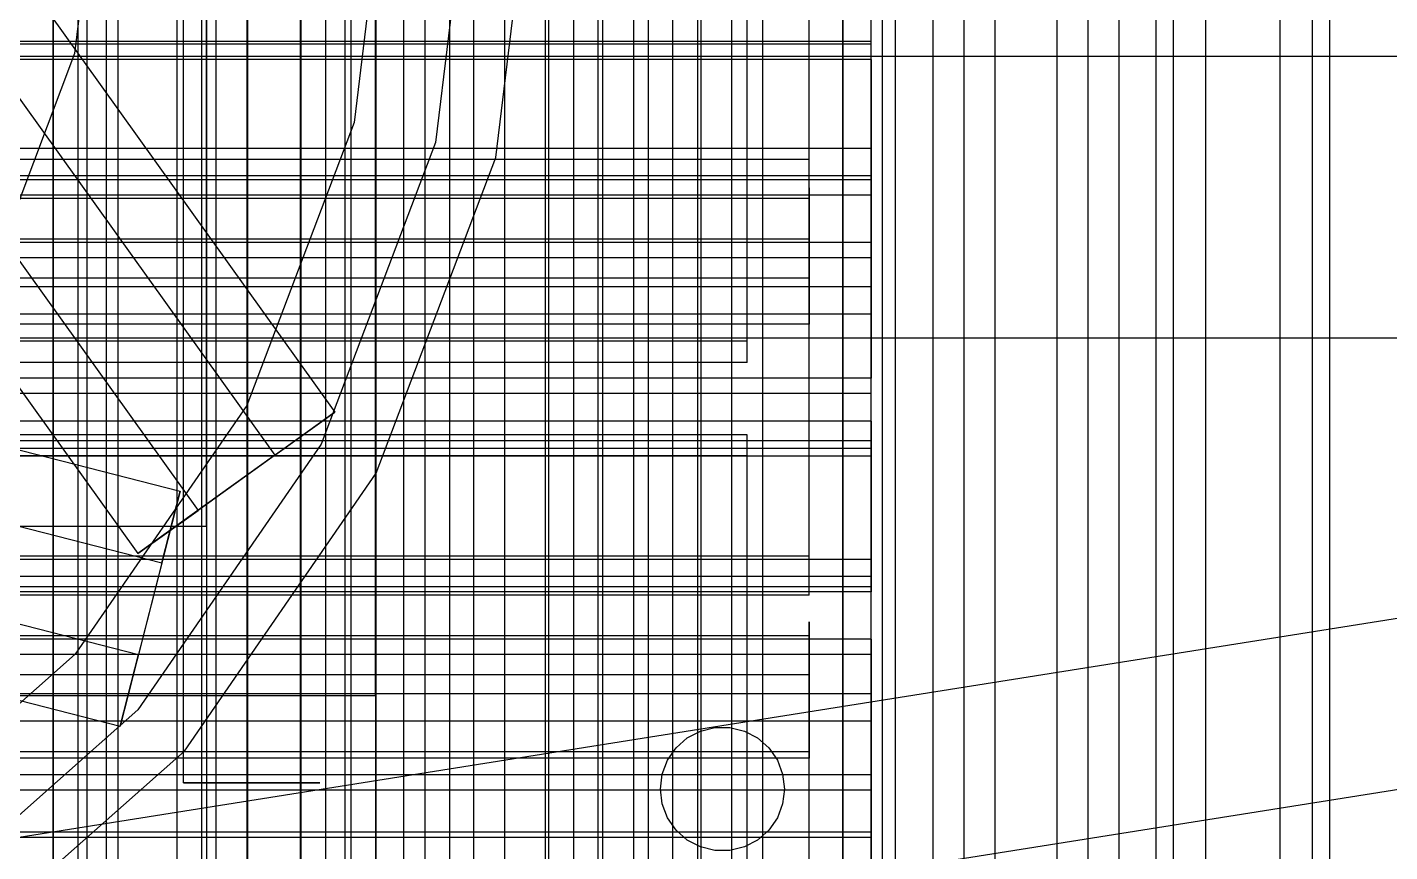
# Model space of a CAD drawing. Header units: millimetres. Extents: x -1355 to 669, y -1138 to 733.
# Drawn here: x -949.29 to -937.2, y 34.94 to 42.26 of the extents above; entities that cross this region are included whole.
import ezdxf

# ---------------------------------------------------------------- set-up
doc = ezdxf.new("R2010")
doc.units = ezdxf.units.MM
doc.layers.add('HIDDEN', color=8, linetype='Continuous')

msp = doc.modelspace()

# ---------------------------------------------------------------- linework, layer by layer
at = {"layer": 'HIDDEN'}
for points in [[(-947.698, 110), (-947.698, 33.08)], [(-947.698, 110), (-947.698, 33.08)], [(-946.198, 110), (-946.198, 33.08)], [(-946.198, 110), (-946.198, 33.08)], [(-941.698, 3.17), (-941.698, 109.75)], [(-941.698, 3.17), (-941.698, 109.75)], [(-940.698, 3.17), (-940.698, 109.75)], [(-940.698, 3.17), (-940.698, 109.75)], [(-942.048, 3.67), (-942.048, 109.25)], [(-942.048, 3.67), (-942.048, 109.25)], [(-942.048, 3.67), (-942.048, 109.25)], [(-942.048, 3.67), (-942.048, 109.25)], [(-942.048, 3.67), (-942.048, 109.25)], [(-942.048, 3.67), (-942.048, 109.25)], [(-941.698, 3.67), (-941.698, 109.25)], [(-941.698, 3.67), (-941.698, 109.25)], [(-941.698, 3.67), (-941.698, 109.25)], [(-941.698, 3.67), (-941.698, 109.25)], [(-941.698, 3.67), (-941.698, 109.25)], [(-941.698, 3.67), (-941.698, 109.25)], [(-939.598, 31.32), (-939.598, 56.84)], [(-939.598, 31.32), (-939.598, 56.84)], [(-939.598, 31.32), (-939.598, 56.84)], [(-939.598, 31.32), (-939.598, 56.84)], [(-939.873, 31.65), (-939.873, 56.51)], [(-939.873, 31.65), (-939.873, 56.51)], [(-939.873, 31.65), (-939.873, 56.51)], [(-939.873, 31.65), (-939.873, 56.51)], [(-939.268, 31.1), (-939.268, 56.4)], [(-939.268, 31.1), (-939.268, 56.4)], [(-939.268, 31.1), (-939.268, 56.4)], [(-939.268, 31.1), (-939.268, 56.4)], [(-939.114, 31.1), (-939.114, 56.4)], [(-939.114, 31.1), (-939.114, 56.4)], [(-939.114, 31.1), (-939.114, 56.4)], [(-939.114, 31.1), (-939.114, 56.4)], [(-939.114, 31.1), (-939.114, 56.4)], [(-939.114, 31.1), (-939.114, 56.4)], [(-939.114, 31.1), (-939.114, 56.4)], [(-939.114, 31.1), (-939.114, 56.4)], [(-939.114, 31.1), (-939.114, 56.4)], [(-939.114, 31.1), (-939.114, 56.4)], [(-939.114, 31.1), (-939.114, 56.4)], [(-939.114, 31.1), (-939.114, 56.4)], [(-939.114, 31.1), (-939.114, 56.4)], [(-939.114, 31.1), (-939.114, 56.4)], [(-939.114, 31.1), (-939.114, 56.4)], [(-939.114, 31.1), (-939.114, 56.4)], [(-939.114, 31.1), (-939.114, 56.4)], [(-939.114, 31.1), (-939.114, 56.4)], [(-939.114, 31.1), (-939.114, 56.4)], [(-939.114, 31.1), (-939.114, 56.4)], [(-938.828, 31.1), (-938.828, 56.4)], [(-938.828, 31.1), (-938.828, 56.4)], [(-938.168, 31.1), (-938.168, 56.4)], [(-938.168, 31.1), (-938.168, 56.4)], [(-937.882, 31.1), (-937.882, 56.4)], [(-937.882, 31.1), (-937.882, 56.4)], [(-937.882, 31.1), (-937.882, 56.4)], [(-937.882, 31.1), (-937.882, 56.4)], [(-937.882, 31.1), (-937.882, 56.4)], [(-937.882, 31.1), (-937.882, 56.4)], [(-937.882, 31.1), (-937.882, 56.4)], [(-937.882, 31.1), (-937.882, 56.4)], [(-937.882, 31.1), (-937.882, 56.4)], [(-937.882, 31.1), (-937.882, 56.4)], [(-937.882, 31.1), (-937.882, 56.4)], [(-937.882, 31.1), (-937.882, 56.4)], [(-937.882, 31.1), (-937.882, 56.4)], [(-937.882, 31.1), (-937.882, 56.4)], [(-937.882, 31.1), (-937.882, 56.4)], [(-937.882, 31.1), (-937.882, 56.4)], [(-937.882, 31.1), (-937.882, 56.4)], [(-937.882, 31.1), (-937.882, 56.4)], [(-937.882, 31.1), (-937.882, 56.4)], [(-937.882, 31.1), (-937.882, 56.4)], [(-937.728, 31.1), (-937.728, 56.4)], [(-937.728, 31.1), (-937.728, 56.4)], [(-937.728, 31.1), (-937.728, 56.4)], [(-937.728, 31.1), (-937.728, 56.4)], [(-940.148, 31.98), (-940.148, 56.18)], [(-940.148, 31.98), (-940.148, 56.18)], [(-940.148, 31.98), (-940.148, 56.18)], [(-940.148, 31.98), (-940.148, 56.18)], [(-940.698, 32.48), (-940.698, 55.68)], [(-940.698, 32.48), (-940.698, 55.68)], [(-940.698, 32.53), (-940.698, 55.63)], [(-940.698, 32.53), (-940.698, 55.63)], [(-940.698, 32.53), (-940.698, 55.63)], [(-940.698, 32.53), (-940.698, 55.63)], [(-940.698, 32.53), (-940.698, 55.63)], [(-940.698, 32.53), (-940.698, 55.63)], [(-940.973, 32.805), (-940.973, 55.355)], [(-940.973, 32.805), (-940.973, 55.355)], [(-940.973, 32.805), (-940.973, 55.355)], [(-940.973, 32.805), (-940.973, 55.355)], [(-940.973, 32.805), (-940.973, 55.355)], [(-940.973, 32.805), (-940.973, 55.355)], [(-940.973, 32.805), (-940.973, 55.355)], [(-940.973, 32.805), (-940.973, 55.355)], [(-941.248, 33.08), (-941.248, 55.08)], [(-941.248, 33.08), (-941.248, 55.08)], [(-941.248, 33.08), (-941.248, 55.08)], [(-941.248, 33.08), (-941.248, 55.08)], [(-941.248, 33.355), (-941.248, 54.805)], [(-941.248, 33.355), (-941.248, 54.805)], [(-941.248, 33.355), (-941.248, 54.805)], [(-941.248, 33.355), (-941.248, 54.805)], [(-941.248, 33.355), (-941.248, 54.805)], [(-941.248, 33.355), (-941.248, 54.805)], [(-948.756, 33.85), (-948.756, 54.31)], [(-948.756, 33.85), (-948.756, 54.31)], [(-948.481, 33.85), (-948.481, 54.31)], [(-948.481, 33.85), (-948.481, 54.31)], [(-947.612, 33.85), (-947.612, 54.31)], [(-947.612, 33.85), (-947.612, 54.31)], [(-947.337, 33.85), (-947.337, 54.31)], [(-947.337, 33.85), (-947.337, 54.31)], [(-946.858, 33.85), (-946.858, 54.31)], [(-946.858, 33.85), (-946.858, 54.31)], [(-946.468, 33.85), (-946.468, 54.31)], [(-946.468, 33.85), (-946.468, 54.31)], [(-946.193, 33.85), (-946.193, 54.31)], [(-946.193, 33.85), (-946.193, 54.31)], [(-945.324, 33.85), (-945.324, 54.31)], [(-945.324, 33.85), (-945.324, 54.31)], [(-945.049, 33.85), (-945.049, 54.31)], [(-945.049, 33.85), (-945.049, 54.31)], [(-944.438, 33.85), (-944.438, 54.31)], [(-944.438, 33.85), (-944.438, 54.31)], [(-944.18, 33.85), (-944.18, 54.31)], [(-944.18, 33.85), (-944.18, 54.31)], [(-943.905, 33.85), (-943.905, 54.31)], [(-943.905, 33.85), (-943.905, 54.31)], [(-943.036, 33.85), (-943.036, 54.31)], [(-943.036, 33.85), (-943.036, 54.31)], [(-942.761, 33.85), (-942.761, 54.31)], [(-942.761, 33.85), (-942.761, 54.31)], [(-949.055, 34.18), (-949.055, 53.98)], [(-948.586, 34.18), (-948.586, 53.98)], [(-947.33, 34.18), (-947.33, 53.98)], [(-946.862, 34.18), (-946.862, 53.98)], [(-946.415, 34.18), (-946.415, 53.98)], [(-945.946, 34.18), (-945.946, 53.98)], [(-944.69, 34.18), (-944.69, 53.98)], [(-944.222, 34.18), (-944.222, 53.98)], [(-943.775, 34.18), (-943.775, 53.98)], [(-943.306, 34.18), (-943.306, 53.98)], [(-942.05, 34.18), (-942.05, 53.98)], [(-941.582, 34.18), (-941.582, 53.98)], [(-949.058, 34.455), (-949.058, 53.705)], [(-949.058, 34.455), (-949.058, 53.705)], [(-949.058, 34.455), (-949.058, 53.705)], [(-949.058, 34.455), (-949.058, 53.705)], [(-949.058, 34.455), (-949.058, 53.705)], [(-949.058, 34.455), (-949.058, 53.705)], [(-948.838, 34.455), (-948.838, 53.705)], [(-948.838, 34.455), (-948.838, 53.705)], [(-948.838, 34.455), (-948.838, 53.705)], [(-948.838, 34.455), (-948.838, 53.705)], [(-948.838, 34.455), (-948.838, 53.705)], [(-948.838, 34.455), (-948.838, 53.705)], [(-947.958, 34.455), (-947.958, 53.705)], [(-947.958, 34.455), (-947.958, 53.705)], [(-947.958, 34.455), (-947.958, 53.705)], [(-947.958, 34.455), (-947.958, 53.705)], [(-947.958, 34.455), (-947.958, 53.705)], [(-947.958, 34.455), (-947.958, 53.705)], [(-947.903, 35.555), (-947.903, 53.705)], [(-947.738, 34.455), (-947.738, 53.705)], [(-947.738, 34.455), (-947.738, 53.705)], [(-947.738, 34.455), (-947.738, 53.705)], [(-947.738, 34.455), (-947.738, 53.705)], [(-947.738, 34.455), (-947.738, 53.705)], [(-947.738, 34.455), (-947.738, 53.705)], [(-946.858, 34.455), (-946.858, 53.705)], [(-946.858, 34.455), (-946.858, 53.705)], [(-946.858, 34.455), (-946.858, 53.705)], [(-946.858, 34.455), (-946.858, 53.705)], [(-946.858, 34.455), (-946.858, 53.705)], [(-946.858, 34.455), (-946.858, 53.705)], [(-946.638, 34.455), (-946.638, 53.705)], [(-946.638, 34.455), (-946.638, 53.705)], [(-946.638, 34.455), (-946.638, 53.705)], [(-946.638, 34.455), (-946.638, 53.705)], [(-946.638, 34.455), (-946.638, 53.705)], [(-946.638, 34.455), (-946.638, 53.705)], [(-945.758, 34.455), (-945.758, 53.705)], [(-945.758, 34.455), (-945.758, 53.705)], [(-945.758, 34.455), (-945.758, 53.705)], [(-945.758, 34.455), (-945.758, 53.705)], [(-945.758, 34.455), (-945.758, 53.705)], [(-945.758, 34.455), (-945.758, 53.705)], [(-945.538, 34.455), (-945.538, 53.705)], [(-945.538, 34.455), (-945.538, 53.705)], [(-945.538, 34.455), (-945.538, 53.705)], [(-945.538, 34.455), (-945.538, 53.705)], [(-945.538, 34.455), (-945.538, 53.705)], [(-945.538, 34.455), (-945.538, 53.705)], [(-944.658, 34.455), (-944.658, 53.705)], [(-944.658, 34.455), (-944.658, 53.705)], [(-944.658, 34.455), (-944.658, 53.705)], [(-944.658, 34.455), (-944.658, 53.705)], [(-944.658, 34.455), (-944.658, 53.705)], [(-944.658, 34.455), (-944.658, 53.705)], [(-944.438, 34.455), (-944.438, 53.705)], [(-944.438, 34.455), (-944.438, 53.705)], [(-944.438, 34.455), (-944.438, 53.705)], [(-944.438, 34.455), (-944.438, 53.705)], [(-944.438, 34.455), (-944.438, 53.705)], [(-944.438, 34.455), (-944.438, 53.705)], [(-943.558, 34.455), (-943.558, 53.705)], [(-943.558, 34.455), (-943.558, 53.705)], [(-943.558, 34.455), (-943.558, 53.705)], [(-943.558, 34.455), (-943.558, 53.705)], [(-943.558, 34.455), (-943.558, 53.705)], [(-943.558, 34.455), (-943.558, 53.705)], [(-943.338, 34.455), (-943.338, 53.705)], [(-943.338, 34.455), (-943.338, 53.705)], [(-943.338, 34.455), (-943.338, 53.705)], [(-943.338, 34.455), (-943.338, 53.705)], [(-943.338, 34.455), (-943.338, 53.705)], [(-943.338, 34.455), (-943.338, 53.705)], [(-946.198, 36.33), (-946.198, 51.83)], [(-946.198, 36.33), (-946.198, 51.83)], [(-947.698, 37.83), (-947.698, 50.33)], [(-947.698, 37.83), (-947.698, 50.33)], [(-952.451, 47.071), (-946.558, 38.844)], [(-952.985, 46.689), (-947.092, 38.462)], [(-953.667, 46.2), (-947.773, 37.973)], [(-954.2, 45.818), (-948.307, 37.591)], [(-948.618, 44.08), (-948.868, 42.027)], [(-946.064, 44.08), (-946.387, 41.415)], [(-945.318, 44.08), (-945.664, 41.237)], [(-945.13, 41.105), (-944.768, 44.08)], [(-942.348, 41.086), (-942.348, 43.899)], [(-942.348, 41.086), (-942.348, 43.899)], [(-942.898, 39.474), (-942.898, 43.814)], [(-942.898, 39.474), (-942.898, 43.814)], [(-941.798, 42.11), (-941.798, 43.733)], [(-941.798, 42.11), (-941.798, 43.733)], [(-942.898, 39.286), (-942.898, 43.626)], [(-942.898, 39.286), (-942.898, 43.626)], [(-942.348, 40.741), (-942.348, 43.554)], [(-942.348, 40.741), (-942.348, 43.554)], [(-941.798, 42.135), (-941.798, 43.363)], [(-941.798, 41.185), (-941.798, 43.363)], [(-941.798, 40.907), (-941.798, 42.53)], [(-941.798, 40.907), (-941.798, 42.53)], [(-941.798, 42.135), (-972.598, 42.135)], [(-941.798, 42.11), (-972.598, 42.11)], [(-941.798, 42.11), (-972.598, 42.11)], [(-904.844, 42.144), (-951.708, 34.698)], [(-904.844, 42.144), (-951.708, 34.698)], [(-941.798, 39.957), (-941.798, 42.135)], [(-941.798, 40.907), (-941.798, 42.11)], [(-941.798, 40.907), (-941.798, 42.11)], [(-922.198, 42), (-992.198, 42)], [(-922.198, 42), (-992.198, 42)], [(-922.198, 42), (-992.198, 42)], [(-922.198, 42), (-992.198, 42)], [(-941.798, 41.973), (-972.598, 41.973)], [(-941.798, 41.973), (-972.598, 41.973)], [(-948.868, 42.027), (-949.601, 40.093)], [(-941.798, 41.973), (-941.798, 40.77)], [(-941.798, 40.35), (-941.798, 41.973)], [(-941.798, 41.973), (-941.798, 40.77)], [(-941.798, 40.35), (-941.798, 41.973)], [(-946.387, 41.415), (-947.339, 38.905)], [(-941.798, 41.185), (-972.598, 41.185)], [(-945.664, 41.237), (-946.679, 38.559)], [(-941.798, 39.957), (-941.798, 41.185)], [(-942.348, 41.086), (-972.048, 41.086)], [(-942.348, 41.086), (-972.048, 41.086)], [(-946.192, 38.303), (-945.13, 41.105)], [(-942.348, 40.741), (-942.348, 41.086)], [(-942.348, 40.741), (-942.348, 41.086)], [(-941.798, 40.943), (-972.598, 40.943)], [(-941.798, 40.907), (-972.598, 40.907)], [(-941.798, 40.907), (-972.598, 40.907)], [(-941.798, 40.943), (-941.798, 39.715)], [(-941.798, 38.765), (-941.798, 40.943)], [(-941.798, 40.77), (-972.598, 40.77)], [(-941.798, 40.77), (-972.598, 40.77)], [(-942.348, 40.835), (-942.348, 40.817)], [(-942.348, 40.817), (-942.348, 40.835)], [(-942.348, 40.835), (-942.348, 40.817)], [(-942.348, 40.817), (-942.348, 40.835)], [(-942.348, 40.835), (-942.348, 40.817)], [(-942.348, 40.817), (-942.348, 40.835)], [(-942.348, 40.835), (-942.348, 40.817)], [(-942.348, 40.817), (-942.348, 40.835)], [(-942.348, 40.835), (-942.348, 40.817)], [(-942.348, 40.817), (-942.348, 40.835)], [(-942.348, 40.835), (-942.348, 40.817)], [(-942.348, 40.817), (-942.348, 40.835)], [(-942.348, 40.835), (-942.348, 40.817)], [(-942.348, 40.817), (-942.348, 40.835)], [(-942.348, 40.835), (-942.348, 40.817)], [(-942.348, 40.817), (-942.348, 40.835)], [(-942.348, 40.835), (-942.348, 40.817)], [(-942.348, 40.817), (-942.348, 40.835)], [(-942.348, 40.817), (-942.348, 40.766)], [(-942.348, 40.766), (-942.348, 40.817)], [(-942.348, 40.817), (-942.348, 40.766)], [(-942.348, 40.766), (-942.348, 40.817)], [(-942.348, 40.817), (-942.348, 40.766)], [(-942.348, 40.766), (-942.348, 40.817)], [(-942.348, 40.817), (-942.348, 40.766)], [(-942.348, 40.766), (-942.348, 40.817)], [(-942.348, 40.817), (-942.348, 40.766)], [(-942.348, 40.766), (-942.348, 40.817)], [(-942.348, 40.817), (-942.348, 40.766)], [(-942.348, 40.766), (-942.348, 40.817)], [(-942.348, 40.817), (-942.348, 40.766)], [(-942.348, 40.766), (-942.348, 40.817)], [(-942.348, 40.817), (-942.348, 40.766)], [(-942.348, 40.766), (-942.348, 40.817)], [(-942.348, 40.817), (-942.348, 40.766)], [(-942.348, 40.766), (-942.348, 40.817)], [(-942.348, 40.766), (-942.348, 40.683)], [(-942.348, 40.683), (-942.348, 40.766)], [(-942.348, 40.766), (-942.348, 40.683)], [(-942.348, 40.683), (-942.348, 40.766)], [(-942.348, 40.766), (-942.348, 40.683)], [(-942.348, 40.683), (-942.348, 40.766)], [(-942.348, 40.766), (-942.348, 40.683)], [(-942.348, 40.683), (-942.348, 40.766)], [(-942.348, 40.766), (-942.348, 40.683)], [(-942.348, 40.683), (-942.348, 40.766)], [(-942.348, 40.766), (-942.348, 40.683)], [(-942.348, 40.683), (-942.348, 40.766)], [(-942.348, 40.766), (-942.348, 40.683)], [(-942.348, 40.683), (-942.348, 40.766)], [(-942.348, 40.766), (-942.348, 40.683)], [(-942.348, 40.683), (-942.348, 40.766)], [(-942.348, 40.766), (-942.348, 40.683)], [(-942.348, 40.683), (-942.348, 40.766)], [(-941.798, 39.147), (-941.798, 40.77)], [(-941.798, 39.147), (-941.798, 40.77)], [(-942.348, 40.741), (-972.048, 40.741)], [(-942.348, 40.741), (-972.048, 40.741)], [(-957.733, 40.656), (-947.93, 38.142)], [(-904.609, 40.662), (-951.472, 33.216)], [(-904.609, 40.662), (-951.472, 33.216)], [(-942.348, 40.683), (-942.348, 40.574)], [(-942.348, 40.574), (-942.348, 40.683)], [(-942.348, 40.683), (-942.348, 40.574)], [(-942.348, 40.574), (-942.348, 40.683)], [(-942.348, 40.683), (-942.348, 40.574)], [(-942.348, 40.574), (-942.348, 40.683)], [(-942.348, 40.683), (-942.348, 40.574)], [(-942.348, 40.574), (-942.348, 40.683)], [(-942.348, 40.683), (-942.348, 40.574)], [(-942.348, 40.574), (-942.348, 40.683)], [(-942.348, 40.683), (-942.348, 40.574)], [(-942.348, 40.574), (-942.348, 40.683)], [(-942.348, 40.683), (-942.348, 40.574)], [(-942.348, 40.574), (-942.348, 40.683)], [(-942.348, 40.683), (-942.348, 40.574)], [(-942.348, 40.574), (-942.348, 40.683)], [(-942.348, 40.683), (-942.348, 40.574)], [(-942.348, 40.574), (-942.348, 40.683)], [(-942.348, 40.574), (-942.348, 40.445)], [(-942.348, 40.445), (-942.348, 40.574)], [(-942.348, 40.574), (-942.348, 40.445)], [(-942.348, 40.445), (-942.348, 40.574)], [(-942.348, 40.574), (-942.348, 40.445)], [(-942.348, 40.445), (-942.348, 40.574)], [(-942.348, 40.574), (-942.348, 40.445)], [(-942.348, 40.445), (-942.348, 40.574)], [(-942.348, 40.574), (-942.348, 40.445)], [(-942.348, 40.445), (-942.348, 40.574)], [(-942.348, 40.574), (-942.348, 40.445)], [(-942.348, 40.445), (-942.348, 40.574)], [(-942.348, 40.574), (-942.348, 40.445)], [(-942.348, 40.445), (-942.348, 40.574)], [(-942.348, 40.574), (-942.348, 40.445)], [(-942.348, 40.445), (-942.348, 40.574)], [(-942.348, 40.574), (-942.348, 40.445)], [(-942.348, 40.445), (-942.348, 40.574)], [(-942.348, 40.445), (-942.348, 40.303)], [(-942.348, 40.303), (-942.348, 40.445)], [(-942.348, 40.445), (-942.348, 40.303)], [(-942.348, 40.303), (-942.348, 40.445)], [(-942.348, 40.445), (-942.348, 40.303)], [(-942.348, 40.303), (-942.348, 40.445)], [(-942.348, 40.445), (-942.348, 40.303)], [(-942.348, 40.303), (-942.348, 40.445)], [(-942.348, 40.445), (-942.348, 40.303)], [(-942.348, 40.303), (-942.348, 40.445)], [(-942.348, 40.445), (-942.348, 40.303)], [(-942.348, 40.303), (-942.348, 40.445)], [(-942.348, 40.445), (-942.348, 40.303)], [(-942.348, 40.303), (-942.348, 40.445)], [(-942.348, 40.445), (-942.348, 40.303)], [(-942.348, 40.303), (-942.348, 40.445)], [(-942.348, 40.445), (-942.348, 40.303)], [(-942.348, 40.303), (-942.348, 40.445)], [(-941.798, 40.35), (-972.598, 40.35)], [(-941.798, 40.35), (-972.598, 40.35)], [(-942.348, 40.379), (-972.048, 40.379)], [(-942.348, 40.379), (-972.048, 40.379)], [(-942.348, 40.034), (-942.348, 40.379)], [(-942.348, 37.566), (-942.348, 40.379)], [(-942.348, 40.034), (-942.348, 40.379)], [(-942.348, 37.566), (-942.348, 40.379)], [(-942.348, 40.303), (-942.348, 40.157)], [(-942.348, 40.157), (-942.348, 40.303)], [(-942.348, 40.303), (-942.348, 40.157)], [(-942.348, 40.157), (-942.348, 40.303)], [(-942.348, 40.303), (-942.348, 40.157)], [(-942.348, 40.157), (-942.348, 40.303)], [(-942.348, 40.303), (-942.348, 40.157)], [(-942.348, 40.157), (-942.348, 40.303)], [(-942.348, 40.303), (-942.348, 40.157)], [(-942.348, 40.157), (-942.348, 40.303)], [(-942.348, 40.303), (-942.348, 40.157)], [(-942.348, 40.157), (-942.348, 40.303)], [(-942.348, 40.303), (-942.348, 40.157)], [(-942.348, 40.157), (-942.348, 40.303)], [(-942.348, 40.303), (-942.348, 40.157)], [(-942.348, 40.157), (-942.348, 40.303)], [(-942.348, 40.303), (-942.348, 40.157)], [(-942.348, 40.157), (-942.348, 40.303)], [(-941.798, 40.35), (-941.798, 39.147)], [(-941.798, 40.35), (-941.798, 39.147)], [(-941.798, 40.213), (-972.598, 40.213)], [(-941.798, 40.213), (-972.598, 40.213)], [(-942.348, 40.157), (-942.348, 40.015)], [(-942.348, 40.015), (-942.348, 40.157)], [(-942.348, 40.157), (-942.348, 40.015)], [(-942.348, 40.015), (-942.348, 40.157)], [(-942.348, 40.157), (-942.348, 40.015)], [(-942.348, 40.015), (-942.348, 40.157)], [(-942.348, 40.157), (-942.348, 40.015)], [(-942.348, 40.015), (-942.348, 40.157)], [(-942.348, 40.157), (-942.348, 40.015)], [(-942.348, 40.015), (-942.348, 40.157)], [(-942.348, 40.157), (-942.348, 40.015)], [(-942.348, 40.015), (-942.348, 40.157)], [(-942.348, 40.157), (-942.348, 40.015)], [(-942.348, 40.015), (-942.348, 40.157)], [(-942.348, 40.157), (-942.348, 40.015)], [(-942.348, 40.015), (-942.348, 40.157)], [(-942.348, 40.157), (-942.348, 40.015)], [(-942.348, 40.015), (-942.348, 40.157)], [(-941.798, 39.01), (-941.798, 40.213)], [(-941.798, 38.59), (-941.798, 40.213)], [(-941.798, 39.01), (-941.798, 40.213)], [(-941.798, 38.59), (-941.798, 40.213)], [(-942.348, 40.034), (-972.048, 40.034)], [(-942.348, 40.034), (-972.048, 40.034)], [(-942.348, 37.221), (-942.348, 40.034)], [(-942.348, 37.221), (-942.348, 40.034)], [(-941.798, 39.957), (-972.598, 39.957)], [(-957.896, 40.02), (-948.093, 37.506)], [(-942.348, 40.015), (-942.348, 39.886)], [(-942.348, 39.886), (-942.348, 40.015)], [(-942.348, 40.015), (-942.348, 39.886)], [(-942.348, 39.886), (-942.348, 40.015)], [(-942.348, 40.015), (-942.348, 39.886)], [(-942.348, 39.886), (-942.348, 40.015)], [(-942.348, 40.015), (-942.348, 39.886)], [(-942.348, 39.886), (-942.348, 40.015)], [(-942.348, 40.015), (-942.348, 39.886)], [(-942.348, 39.886), (-942.348, 40.015)], [(-942.348, 40.015), (-942.348, 39.886)], [(-942.348, 39.886), (-942.348, 40.015)], [(-942.348, 40.015), (-942.348, 39.886)], [(-942.348, 39.886), (-942.348, 40.015)], [(-942.348, 40.015), (-942.348, 39.886)], [(-942.348, 39.886), (-942.348, 40.015)], [(-942.348, 40.015), (-942.348, 39.886)], [(-942.348, 39.886), (-942.348, 40.015)], [(-942.348, 39.886), (-942.348, 39.777)], [(-942.348, 39.777), (-942.348, 39.886)], [(-942.348, 39.886), (-942.348, 39.777)], [(-942.348, 39.777), (-942.348, 39.886)], [(-942.348, 39.886), (-942.348, 39.777)], [(-942.348, 39.777), (-942.348, 39.886)], [(-942.348, 39.886), (-942.348, 39.777)], [(-942.348, 39.777), (-942.348, 39.886)], [(-942.348, 39.886), (-942.348, 39.777)], [(-942.348, 39.777), (-942.348, 39.886)], [(-942.348, 39.886), (-942.348, 39.777)], [(-942.348, 39.777), (-942.348, 39.886)], [(-942.348, 39.886), (-942.348, 39.777)], [(-942.348, 39.777), (-942.348, 39.886)], [(-942.348, 39.886), (-942.348, 39.777)], [(-942.348, 39.777), (-942.348, 39.886)], [(-942.348, 39.886), (-942.348, 39.777)], [(-942.348, 39.777), (-942.348, 39.886)], [(-941.798, 39.715), (-972.598, 39.715)], [(-942.348, 39.777), (-942.348, 39.694)], [(-942.348, 39.694), (-942.348, 39.777)], [(-942.348, 39.777), (-942.348, 39.694)], [(-942.348, 39.694), (-942.348, 39.777)], [(-942.348, 39.777), (-942.348, 39.694)], [(-942.348, 39.694), (-942.348, 39.777)], [(-942.348, 39.777), (-942.348, 39.694)], [(-942.348, 39.694), (-942.348, 39.777)], [(-942.348, 39.777), (-942.348, 39.694)], [(-942.348, 39.694), (-942.348, 39.777)], [(-942.348, 39.777), (-942.348, 39.694)], [(-942.348, 39.694), (-942.348, 39.777)], [(-942.348, 39.777), (-942.348, 39.694)], [(-942.348, 39.694), (-942.348, 39.777)], [(-942.348, 39.777), (-942.348, 39.694)], [(-942.348, 39.694), (-942.348, 39.777)], [(-942.348, 39.777), (-942.348, 39.694)], [(-942.348, 39.694), (-942.348, 39.777)], [(-942.348, 39.694), (-942.348, 39.643)], [(-942.348, 39.643), (-942.348, 39.694)], [(-942.348, 39.694), (-942.348, 39.643)], [(-942.348, 39.643), (-942.348, 39.694)], [(-942.348, 39.694), (-942.348, 39.643)], [(-942.348, 39.643), (-942.348, 39.694)], [(-942.348, 39.694), (-942.348, 39.643)], [(-942.348, 39.643), (-942.348, 39.694)], [(-942.348, 39.694), (-942.348, 39.643)], [(-942.348, 39.643), (-942.348, 39.694)], [(-942.348, 39.694), (-942.348, 39.643)], [(-942.348, 39.643), (-942.348, 39.694)], [(-942.348, 39.694), (-942.348, 39.643)], [(-942.348, 39.643), (-942.348, 39.694)], [(-942.348, 39.694), (-942.348, 39.643)], [(-942.348, 39.643), (-942.348, 39.694)], [(-942.348, 39.694), (-942.348, 39.643)], [(-942.348, 39.643), (-942.348, 39.694)], [(-941.798, 37.537), (-941.798, 39.715)], [(-942.348, 39.625), (-972.048, 39.625)], [(-942.348, 39.625), (-972.048, 39.625)], [(-942.348, 39.625), (-972.048, 39.625)], [(-942.348, 39.625), (-972.048, 39.625)], [(-942.348, 39.625), (-972.048, 39.625)], [(-942.348, 39.625), (-972.048, 39.625)], [(-942.348, 39.625), (-972.048, 39.625)], [(-942.348, 39.625), (-972.048, 39.625)], [(-942.348, 39.625), (-972.048, 39.625)], [(-942.348, 39.643), (-942.348, 39.625)], [(-942.348, 39.625), (-942.348, 39.643)], [(-942.348, 39.643), (-942.348, 39.625)], [(-942.348, 39.625), (-942.348, 39.643)], [(-942.348, 39.643), (-942.348, 39.625)], [(-942.348, 39.625), (-942.348, 39.643)], [(-942.348, 39.643), (-942.348, 39.625)], [(-942.348, 39.625), (-942.348, 39.643)], [(-942.348, 39.643), (-942.348, 39.625)], [(-942.348, 39.625), (-942.348, 39.643)], [(-942.348, 39.643), (-942.348, 39.625)], [(-942.348, 39.625), (-942.348, 39.643)], [(-942.348, 39.643), (-942.348, 39.625)], [(-942.348, 39.625), (-942.348, 39.643)], [(-942.348, 39.643), (-942.348, 39.625)], [(-942.348, 39.625), (-942.348, 39.643)], [(-942.348, 39.643), (-942.348, 39.625)], [(-942.348, 39.625), (-942.348, 39.643)], [(-919.698, 39.5), (-994.698, 39.5)], [(-919.698, 39.5), (-994.698, 39.5)], [(-942.898, 39.474), (-971.498, 39.474)], [(-942.898, 39.474), (-971.498, 39.474)], [(-942.898, 39.286), (-942.898, 39.474)], [(-942.898, 39.286), (-942.898, 39.474)], [(-942.898, 39.286), (-971.498, 39.286)], [(-942.898, 39.286), (-971.498, 39.286)], [(-958.104, 39.208), (-948.302, 36.694)], [(-941.798, 39.147), (-972.598, 39.147)], [(-941.798, 39.147), (-972.598, 39.147)], [(-941.798, 39.01), (-972.598, 39.01)], [(-941.798, 39.01), (-972.598, 39.01)], [(-941.798, 37.387), (-941.798, 39.01)], [(-941.798, 37.387), (-941.798, 39.01)], [(-947.339, 38.905), (-948.864, 36.696)], [(-946.558, 38.844), (-947.773, 37.973)], [(-947.092, 38.462), (-946.558, 38.844)], [(-941.798, 38.765), (-972.598, 38.765)], [(-941.798, 38.765), (-941.798, 37.537)], [(-941.798, 38.59), (-972.598, 38.59)], [(-941.798, 38.59), (-972.598, 38.59)], [(-942.898, 38.644), (-971.498, 38.644)], [(-942.898, 38.644), (-971.498, 38.644)], [(-942.898, 38.456), (-942.898, 38.644)], [(-942.898, 34.304), (-942.898, 38.644)], [(-942.898, 38.456), (-942.898, 38.644)], [(-942.898, 34.304), (-942.898, 38.644)], [(-941.798, 37.387), (-941.798, 38.59)], [(-941.798, 37.387), (-941.798, 38.59)], [(-941.798, 38.523), (-972.598, 38.523)], [(-958.267, 38.572), (-948.465, 36.058)], [(-947.092, 38.462), (-948.307, 37.591)], [(-946.679, 38.559), (-948.306, 36.202)], [(-941.798, 37.295), (-941.798, 38.523)], [(-941.798, 36.345), (-941.798, 38.523)], [(-941.798, 38.453), (-972.598, 38.453)], [(-941.798, 38.453), (-972.598, 38.453)], [(-942.898, 38.456), (-971.498, 38.456)], [(-942.898, 38.456), (-971.498, 38.456)], [(-942.898, 34.116), (-942.898, 38.456)], [(-942.898, 34.116), (-942.898, 38.456)], [(-941.798, 38.453), (-941.798, 37.25)], [(-941.798, 36.83), (-941.798, 38.453)], [(-941.798, 38.453), (-941.798, 37.25)], [(-941.798, 36.83), (-941.798, 38.453)], [(-947.894, 35.837), (-946.192, 38.303)], [(-947.93, 38.142), (-948.302, 36.694)], [(-948.093, 37.506), (-947.93, 38.142)], [(-948.307, 37.591), (-947.773, 37.973)], [(-947.698, 37.83), (-966.698, 37.83)], [(-947.698, 37.83), (-966.698, 37.83)], [(-941.798, 37.537), (-972.598, 37.537)], [(-942.348, 37.566), (-972.048, 37.566)], [(-942.348, 37.566), (-972.048, 37.566)], [(-948.093, 37.506), (-948.465, 36.058)], [(-942.348, 37.221), (-942.348, 37.566)], [(-942.348, 37.221), (-942.348, 37.566)], [(-941.798, 37.387), (-972.598, 37.387)], [(-941.798, 37.387), (-972.598, 37.387)], [(-941.798, 37.295), (-972.598, 37.295)], [(-941.798, 37.25), (-972.598, 37.25)], [(-941.798, 37.25), (-972.598, 37.25)], [(-941.798, 35.117), (-941.798, 37.295)], [(-941.798, 35.627), (-941.798, 37.25)], [(-941.798, 35.627), (-941.798, 37.25)], [(-942.348, 37.221), (-972.048, 37.221)], [(-942.348, 37.221), (-972.048, 37.221)], [(-942.348, 36.985), (-942.348, 36.967)], [(-942.348, 36.967), (-942.348, 36.985)], [(-942.348, 36.985), (-942.348, 36.967)], [(-942.348, 36.967), (-942.348, 36.985)], [(-942.348, 36.985), (-942.348, 36.967)], [(-942.348, 36.967), (-942.348, 36.985)], [(-942.348, 36.985), (-942.348, 36.967)], [(-942.348, 36.967), (-942.348, 36.985)], [(-942.348, 36.985), (-942.348, 36.967)], [(-942.348, 36.967), (-942.348, 36.985)], [(-942.348, 36.985), (-942.348, 36.967)], [(-942.348, 36.967), (-942.348, 36.985)], [(-942.348, 36.985), (-942.348, 36.967)], [(-942.348, 36.967), (-942.348, 36.985)], [(-942.348, 36.985), (-942.348, 36.967)], [(-942.348, 36.967), (-942.348, 36.985)], [(-942.348, 36.985), (-942.348, 36.967)], [(-942.348, 36.967), (-942.348, 36.985)], [(-942.348, 36.967), (-942.348, 36.916)], [(-942.348, 36.916), (-942.348, 36.967)], [(-942.348, 36.967), (-942.348, 36.916)], [(-942.348, 36.916), (-942.348, 36.967)], [(-942.348, 36.967), (-942.348, 36.916)], [(-942.348, 36.916), (-942.348, 36.967)], [(-942.348, 36.967), (-942.348, 36.916)], [(-942.348, 36.916), (-942.348, 36.967)], [(-942.348, 36.967), (-942.348, 36.916)], [(-942.348, 36.916), (-942.348, 36.967)], [(-942.348, 36.967), (-942.348, 36.916)], [(-942.348, 36.916), (-942.348, 36.967)], [(-942.348, 36.967), (-942.348, 36.916)], [(-942.348, 36.916), (-942.348, 36.967)], [(-942.348, 36.967), (-942.348, 36.916)], [(-942.348, 36.916), (-942.348, 36.967)], [(-942.348, 36.967), (-942.348, 36.916)], [(-942.348, 36.916), (-942.348, 36.967)], [(-942.348, 36.916), (-942.348, 36.833)], [(-942.348, 36.833), (-942.348, 36.916)], [(-942.348, 36.916), (-942.348, 36.833)], [(-942.348, 36.833), (-942.348, 36.916)], [(-942.348, 36.916), (-942.348, 36.833)], [(-942.348, 36.833), (-942.348, 36.916)], [(-942.348, 36.916), (-942.348, 36.833)], [(-942.348, 36.833), (-942.348, 36.916)], [(-942.348, 36.916), (-942.348, 36.833)], [(-942.348, 36.833), (-942.348, 36.916)], [(-942.348, 36.916), (-942.348, 36.833)], [(-942.348, 36.833), (-942.348, 36.916)], [(-942.348, 36.916), (-942.348, 36.833)], [(-942.348, 36.833), (-942.348, 36.916)], [(-942.348, 36.916), (-942.348, 36.833)], [(-942.348, 36.833), (-942.348, 36.916)], [(-942.348, 36.916), (-942.348, 36.833)], [(-942.348, 36.833), (-942.348, 36.916)], [(-941.798, 36.83), (-972.598, 36.83)], [(-941.798, 36.83), (-972.598, 36.83)], [(-942.348, 36.859), (-972.048, 36.859)], [(-942.348, 36.859), (-972.048, 36.859)], [(-942.348, 36.514), (-942.348, 36.859)], [(-942.348, 34.046), (-942.348, 36.859)], [(-942.348, 36.514), (-942.348, 36.859)], [(-942.348, 34.046), (-942.348, 36.859)], [(-942.348, 36.833), (-942.348, 36.724)], [(-942.348, 36.724), (-942.348, 36.833)], [(-942.348, 36.833), (-942.348, 36.724)], [(-942.348, 36.724), (-942.348, 36.833)], [(-942.348, 36.833), (-942.348, 36.724)], [(-942.348, 36.724), (-942.348, 36.833)], [(-942.348, 36.833), (-942.348, 36.724)], [(-942.348, 36.724), (-942.348, 36.833)], [(-942.348, 36.833), (-942.348, 36.724)], [(-942.348, 36.724), (-942.348, 36.833)], [(-942.348, 36.833), (-942.348, 36.724)], [(-942.348, 36.724), (-942.348, 36.833)], [(-942.348, 36.833), (-942.348, 36.724)], [(-942.348, 36.724), (-942.348, 36.833)], [(-942.348, 36.833), (-942.348, 36.724)], [(-942.348, 36.724), (-942.348, 36.833)], [(-942.348, 36.833), (-942.348, 36.724)], [(-942.348, 36.724), (-942.348, 36.833)], [(-941.798, 36.83), (-941.798, 35.627)], [(-941.798, 36.83), (-941.798, 35.627)], [(-941.798, 36.693), (-972.598, 36.693)], [(-941.798, 36.693), (-972.598, 36.693)], [(-948.864, 36.696), (-950.873, 34.916)], [(-948.465, 36.058), (-948.302, 36.694)], [(-942.348, 36.724), (-942.348, 36.595)], [(-942.348, 36.595), (-942.348, 36.724)], [(-942.348, 36.724), (-942.348, 36.595)], [(-942.348, 36.595), (-942.348, 36.724)], [(-942.348, 36.724), (-942.348, 36.595)], [(-942.348, 36.595), (-942.348, 36.724)], [(-942.348, 36.724), (-942.348, 36.595)], [(-942.348, 36.595), (-942.348, 36.724)], [(-942.348, 36.724), (-942.348, 36.595)], [(-942.348, 36.595), (-942.348, 36.724)], [(-942.348, 36.724), (-942.348, 36.595)], [(-942.348, 36.595), (-942.348, 36.724)], [(-942.348, 36.724), (-942.348, 36.595)], [(-942.348, 36.595), (-942.348, 36.724)], [(-942.348, 36.724), (-942.348, 36.595)], [(-942.348, 36.595), (-942.348, 36.724)], [(-942.348, 36.724), (-942.348, 36.595)], [(-942.348, 36.595), (-942.348, 36.724)], [(-941.798, 35.49), (-941.798, 36.693)], [(-941.798, 35.07), (-941.798, 36.693)], [(-941.798, 35.49), (-941.798, 36.693)], [(-941.798, 35.07), (-941.798, 36.693)], [(-942.348, 36.595), (-942.348, 36.453)], [(-942.348, 36.453), (-942.348, 36.595)], [(-942.348, 36.595), (-942.348, 36.453)], [(-942.348, 36.453), (-942.348, 36.595)], [(-942.348, 36.595), (-942.348, 36.453)], [(-942.348, 36.453), (-942.348, 36.595)], [(-942.348, 36.595), (-942.348, 36.453)], [(-942.348, 36.453), (-942.348, 36.595)], [(-942.348, 36.595), (-942.348, 36.453)], [(-942.348, 36.453), (-942.348, 36.595)], [(-942.348, 36.595), (-942.348, 36.453)], [(-942.348, 36.453), (-942.348, 36.595)], [(-942.348, 36.595), (-942.348, 36.453)], [(-942.348, 36.453), (-942.348, 36.595)], [(-942.348, 36.595), (-942.348, 36.453)], [(-942.348, 36.453), (-942.348, 36.595)], [(-942.348, 36.595), (-942.348, 36.453)], [(-942.348, 36.453), (-942.348, 36.595)], [(-942.348, 36.514), (-972.048, 36.514)], [(-942.348, 36.514), (-972.048, 36.514)], [(-942.348, 33.701), (-942.348, 36.514)], [(-942.348, 33.701), (-942.348, 36.514)], [(-942.348, 36.453), (-942.348, 36.307)], [(-942.348, 36.307), (-942.348, 36.453)], [(-942.348, 36.453), (-942.348, 36.307)], [(-942.348, 36.307), (-942.348, 36.453)], [(-942.348, 36.453), (-942.348, 36.307)], [(-942.348, 36.307), (-942.348, 36.453)], [(-942.348, 36.453), (-942.348, 36.307)], [(-942.348, 36.307), (-942.348, 36.453)], [(-942.348, 36.453), (-942.348, 36.307)], [(-942.348, 36.307), (-942.348, 36.453)], [(-942.348, 36.453), (-942.348, 36.307)], [(-942.348, 36.307), (-942.348, 36.453)], [(-942.348, 36.453), (-942.348, 36.307)], [(-942.348, 36.307), (-942.348, 36.453)], [(-942.348, 36.453), (-942.348, 36.307)], [(-942.348, 36.307), (-942.348, 36.453)], [(-942.348, 36.453), (-942.348, 36.307)], [(-942.348, 36.307), (-942.348, 36.453)], [(-941.798, 36.345), (-972.598, 36.345)], [(-968.198, 36.33), (-946.198, 36.33)], [(-968.198, 36.33), (-946.198, 36.33)], [(-942.348, 36.307), (-942.348, 36.165)], [(-942.348, 36.165), (-942.348, 36.307)], [(-942.348, 36.307), (-942.348, 36.165)], [(-942.348, 36.165), (-942.348, 36.307)], [(-942.348, 36.307), (-942.348, 36.165)], [(-942.348, 36.165), (-942.348, 36.307)], [(-942.348, 36.307), (-942.348, 36.165)], [(-942.348, 36.165), (-942.348, 36.307)], [(-942.348, 36.307), (-942.348, 36.165)], [(-942.348, 36.165), (-942.348, 36.307)], [(-942.348, 36.307), (-942.348, 36.165)], [(-942.348, 36.165), (-942.348, 36.307)], [(-942.348, 36.307), (-942.348, 36.165)], [(-942.348, 36.165), (-942.348, 36.307)], [(-942.348, 36.307), (-942.348, 36.165)], [(-942.348, 36.165), (-942.348, 36.307)], [(-942.348, 36.307), (-942.348, 36.165)], [(-942.348, 36.165), (-942.348, 36.307)], [(-941.798, 35.117), (-941.798, 36.345)], [(-948.306, 36.202), (-950.45, 34.303)], [(-942.348, 36.165), (-942.348, 36.036)], [(-942.348, 36.036), (-942.348, 36.165)], [(-942.348, 36.165), (-942.348, 36.036)], [(-942.348, 36.036), (-942.348, 36.165)], [(-942.348, 36.165), (-942.348, 36.036)], [(-942.348, 36.036), (-942.348, 36.165)], [(-942.348, 36.165), (-942.348, 36.036)], [(-942.348, 36.036), (-942.348, 36.165)], [(-942.348, 36.165), (-942.348, 36.036)], [(-942.348, 36.036), (-942.348, 36.165)], [(-942.348, 36.165), (-942.348, 36.036)], [(-942.348, 36.036), (-942.348, 36.165)], [(-942.348, 36.165), (-942.348, 36.036)], [(-942.348, 36.036), (-942.348, 36.165)], [(-942.348, 36.165), (-942.348, 36.036)], [(-942.348, 36.036), (-942.348, 36.165)], [(-942.348, 36.165), (-942.348, 36.036)], [(-942.348, 36.036), (-942.348, 36.165)], [(-941.798, 36.103), (-972.598, 36.103)], [(-943.313, 36.014), (-943.185, 36.046)], [(-943.313, 36.014), (-943.185, 36.046)], [(-943.185, 36.046), (-943.052, 36.046)], [(-943.185, 36.046), (-943.052, 36.046)], [(-943.052, 36.046), (-942.923, 36.014)], [(-943.052, 36.046), (-942.923, 36.014)], [(-941.798, 36.103), (-941.798, 34.875)], [(-941.798, 33.925), (-941.798, 36.103)], [(-943.53, 35.865), (-943.431, 35.953)], [(-943.53, 35.865), (-943.431, 35.953)], [(-943.431, 35.953), (-943.313, 36.014)], [(-943.431, 35.953), (-943.313, 36.014)], [(-942.923, 36.014), (-942.806, 35.953)], [(-942.923, 36.014), (-942.806, 35.953)], [(-942.806, 35.953), (-942.707, 35.865)], [(-942.806, 35.953), (-942.707, 35.865)], [(-942.348, 36.036), (-942.348, 35.927)], [(-942.348, 35.927), (-942.348, 36.036)], [(-942.348, 36.036), (-942.348, 35.927)], [(-942.348, 35.927), (-942.348, 36.036)], [(-942.348, 36.036), (-942.348, 35.927)], [(-942.348, 35.927), (-942.348, 36.036)], [(-942.348, 36.036), (-942.348, 35.927)], [(-942.348, 35.927), (-942.348, 36.036)], [(-942.348, 36.036), (-942.348, 35.927)], [(-942.348, 35.927), (-942.348, 36.036)], [(-942.348, 36.036), (-942.348, 35.927)], [(-942.348, 35.927), (-942.348, 36.036)], [(-942.348, 36.036), (-942.348, 35.927)], [(-942.348, 35.927), (-942.348, 36.036)], [(-942.348, 36.036), (-942.348, 35.927)], [(-942.348, 35.927), (-942.348, 36.036)], [(-942.348, 36.036), (-942.348, 35.927)], [(-942.348, 35.927), (-942.348, 36.036)], [(-942.348, 35.927), (-942.348, 35.844)], [(-942.348, 35.844), (-942.348, 35.927)], [(-942.348, 35.927), (-942.348, 35.844)], [(-942.348, 35.844), (-942.348, 35.927)], [(-942.348, 35.927), (-942.348, 35.844)], [(-942.348, 35.844), (-942.348, 35.927)], [(-942.348, 35.927), (-942.348, 35.844)], [(-942.348, 35.844), (-942.348, 35.927)], [(-942.348, 35.927), (-942.348, 35.844)], [(-942.348, 35.844), (-942.348, 35.927)], [(-942.348, 35.927), (-942.348, 35.844)], [(-942.348, 35.844), (-942.348, 35.927)], [(-942.348, 35.927), (-942.348, 35.844)], [(-942.348, 35.844), (-942.348, 35.927)], [(-942.348, 35.927), (-942.348, 35.844)], [(-942.348, 35.844), (-942.348, 35.927)], [(-942.348, 35.927), (-942.348, 35.844)], [(-942.348, 35.844), (-942.348, 35.927)], [(-942.348, 35.83), (-972.048, 35.83)], [(-942.348, 35.83), (-972.048, 35.83)], [(-950.137, 33.85), (-947.894, 35.837)], [(-943.605, 35.756), (-943.53, 35.865)], [(-943.605, 35.756), (-943.53, 35.865)], [(-942.707, 35.865), (-942.631, 35.756)], [(-942.707, 35.865), (-942.631, 35.756)], [(-942.348, 35.844), (-942.348, 35.793)], [(-942.348, 35.793), (-942.348, 35.844)], [(-942.348, 35.844), (-942.348, 35.793)], [(-942.348, 35.793), (-942.348, 35.844)], [(-942.348, 35.844), (-942.348, 35.793)], [(-942.348, 35.793), (-942.348, 35.844)], [(-942.348, 35.844), (-942.348, 35.793)], [(-942.348, 35.793), (-942.348, 35.844)], [(-942.348, 35.844), (-942.348, 35.793)], [(-942.348, 35.793), (-942.348, 35.844)], [(-942.348, 35.844), (-942.348, 35.793)], [(-942.348, 35.793), (-942.348, 35.844)], [(-942.348, 35.844), (-942.348, 35.793)], [(-942.348, 35.793), (-942.348, 35.844)], [(-942.348, 35.844), (-942.348, 35.793)], [(-942.348, 35.793), (-942.348, 35.844)], [(-942.348, 35.844), (-942.348, 35.793)], [(-942.348, 35.793), (-942.348, 35.844)], [(-942.348, 34.29), (-942.348, 35.83)], [(-942.348, 34.29), (-942.348, 35.83)], [(-942.348, 35.775), (-972.048, 35.775)], [(-942.348, 35.775), (-972.048, 35.775)], [(-942.348, 35.775), (-972.048, 35.775)], [(-942.348, 35.775), (-972.048, 35.775)], [(-942.348, 35.775), (-972.048, 35.775)], [(-942.348, 35.775), (-972.048, 35.775)], [(-942.348, 35.775), (-972.048, 35.775)], [(-942.348, 35.775), (-972.048, 35.775)], [(-942.348, 35.775), (-972.048, 35.775)], [(-943.652, 35.632), (-943.605, 35.756)], [(-943.652, 35.632), (-943.605, 35.756)], [(-942.631, 35.756), (-942.584, 35.632)], [(-942.631, 35.756), (-942.584, 35.632)], [(-942.348, 35.793), (-942.348, 35.775)], [(-942.348, 35.775), (-942.348, 35.793)], [(-942.348, 35.793), (-942.348, 35.775)], [(-942.348, 35.775), (-942.348, 35.793)], [(-942.348, 35.793), (-942.348, 35.775)], [(-942.348, 35.775), (-942.348, 35.793)], [(-942.348, 35.793), (-942.348, 35.775)], [(-942.348, 35.775), (-942.348, 35.793)], [(-942.348, 35.793), (-942.348, 35.775)], [(-942.348, 35.775), (-942.348, 35.793)], [(-942.348, 35.793), (-942.348, 35.775)], [(-942.348, 35.775), (-942.348, 35.793)], [(-942.348, 35.793), (-942.348, 35.775)], [(-942.348, 35.775), (-942.348, 35.793)], [(-942.348, 35.793), (-942.348, 35.775)], [(-942.348, 35.775), (-942.348, 35.793)], [(-942.348, 35.793), (-942.348, 35.775)], [(-942.348, 35.775), (-942.348, 35.793)], [(-941.798, 35.627), (-972.598, 35.627)], [(-941.798, 35.627), (-972.598, 35.627)], [(-947.886, 35.555), (-947.903, 35.555)], [(-947.903, 35.555), (-947.886, 35.555)], [(-947.834, 35.555), (-947.886, 35.555)], [(-947.886, 35.555), (-947.834, 35.555)], [(-947.751, 35.555), (-947.834, 35.555)], [(-947.834, 35.555), (-947.751, 35.555)], [(-947.642, 35.555), (-947.751, 35.555)], [(-947.751, 35.555), (-947.642, 35.555)], [(-947.513, 35.555), (-947.642, 35.555)], [(-947.642, 35.555), (-947.513, 35.555)], [(-947.371, 35.555), (-947.513, 35.555)], [(-947.513, 35.555), (-947.371, 35.555)], [(-947.225, 35.555), (-947.371, 35.555)], [(-947.371, 35.555), (-947.225, 35.555)], [(-947.084, 35.555), (-947.225, 35.555)], [(-947.225, 35.555), (-947.084, 35.555)], [(-946.955, 35.555), (-947.084, 35.555)], [(-947.084, 35.555), (-946.955, 35.555)], [(-946.846, 35.555), (-946.955, 35.555)], [(-946.955, 35.555), (-946.846, 35.555)], [(-946.763, 35.555), (-946.846, 35.555)], [(-946.846, 35.555), (-946.763, 35.555)], [(-946.711, 35.555), (-946.763, 35.555)], [(-946.763, 35.555), (-946.711, 35.555)], [(-946.693, 35.555), (-946.711, 35.555)], [(-946.711, 35.555), (-946.693, 35.555)], [(-943.668, 35.5), (-943.652, 35.632)], [(-943.668, 35.5), (-943.652, 35.632)], [(-942.584, 35.632), (-942.568, 35.5)], [(-942.584, 35.632), (-942.568, 35.5)], [(-941.798, 35.49), (-972.598, 35.49)], [(-941.798, 35.49), (-972.598, 35.49)], [(-943.652, 35.368), (-943.668, 35.5)], [(-943.652, 35.368), (-943.668, 35.5)], [(-942.568, 35.5), (-942.584, 35.368)], [(-942.568, 35.5), (-942.584, 35.368)], [(-941.798, 33.867), (-941.798, 35.49)], [(-941.798, 33.867), (-941.798, 35.49)], [(-943.605, 35.244), (-943.652, 35.368)], [(-943.605, 35.244), (-943.652, 35.368)], [(-942.584, 35.368), (-942.631, 35.244)], [(-942.584, 35.368), (-942.631, 35.244)], [(-943.53, 35.135), (-943.605, 35.244)], [(-943.53, 35.135), (-943.605, 35.244)], [(-942.631, 35.244), (-942.707, 35.135)], [(-942.631, 35.244), (-942.707, 35.135)], [(-941.798, 35.117), (-972.598, 35.117)], [(-943.431, 35.047), (-943.53, 35.135)], [(-943.431, 35.047), (-943.53, 35.135)], [(-942.707, 35.135), (-942.806, 35.047)], [(-942.707, 35.135), (-942.806, 35.047)], [(-941.798, 35.07), (-972.598, 35.07)], [(-941.798, 35.07), (-972.598, 35.07)], [(-943.313, 34.986), (-943.431, 35.047)], [(-943.313, 34.986), (-943.431, 35.047)], [(-943.185, 34.954), (-943.313, 34.986)], [(-943.185, 34.954), (-943.313, 34.986)], [(-943.052, 34.954), (-943.185, 34.954)], [(-943.052, 34.954), (-943.185, 34.954)], [(-942.923, 34.986), (-943.052, 34.954)], [(-942.923, 34.986), (-943.052, 34.954)], [(-942.806, 35.047), (-942.923, 34.986)], [(-942.806, 35.047), (-942.923, 34.986)], [(-941.798, 33.867), (-941.798, 35.07)], [(-941.798, 33.867), (-941.798, 35.07)]]:
    msp.add_lwpolyline(points, dxfattribs=at)

doc.saveas('drawing.dxf')
